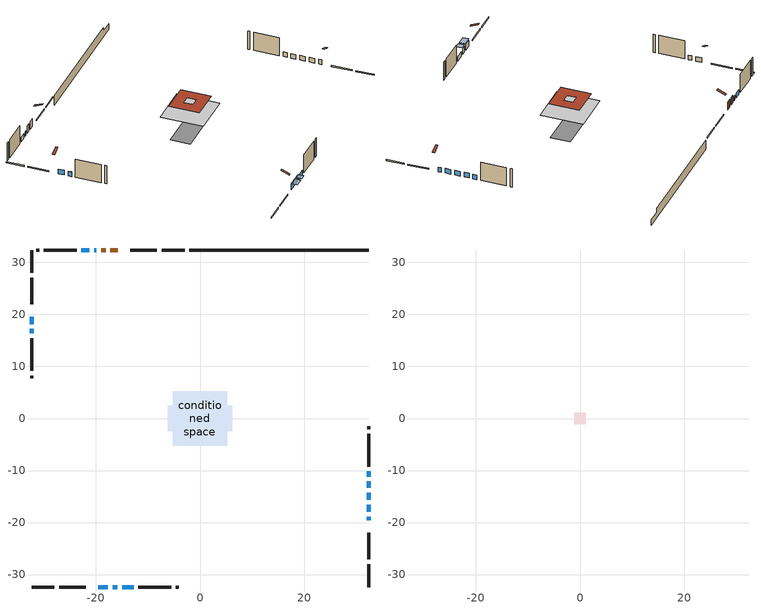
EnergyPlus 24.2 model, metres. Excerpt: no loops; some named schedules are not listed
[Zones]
conditioned space
 floor adiabatic (AdiabaticFloorConstruction): -5.28,-5.28 -5.28,5.28 5.28,5.28 5.28,-5.28 z3.43
 floor foundation (Slab1 construction): -6.17,-2.44 -6.17,2.44 6.17,2.44 6.17,-2.44 z-1.52
 wall outside (RimJoist1 construction): -2.97,32.4 -7.38,32.4 / -32.4,-32.4 -27.99,-32.4 / -32.4,32.4 -32.4,27.99 / 32.4,-32.4 32.4,-27.99 z0.99:1.29
 wall outside (RimJoist2 construction): -8.31,32.4 -13.39,32.4 / -27.06,-32.4 -21.98,-32.4 / -32.4,27.06 -32.4,21.98 / 32.4,-27.06 32.4,-21.98 z0.99:1.29
 wall outside (AdiabaticWallConstruction 1): -15.8,32.4 -17.22,32.4 / -18.15,32.4 -19.01,32.4 z0.99:3.02
 wall outside (AdiabaticWallConstruction): 32.4,-19.57 32.4,-18.89 / -19.93,32.4 -20.36,32.4 / -21.29,32.4 -22.81,32.4 / -32.4,19.57 -32.4,18.14 / 32.4,-17.96 32.4,-16.54 / 32.4,-15.61 32.4,-14.26 / -32.4,17.22 -32.4,16.37 / 32.4,-13.33 32.4,-12.11 / 32.4,-11.18 32.4,-10.16 / -14.97,-32.4 -12.77,-32.4 z0.99:2.21; -19.57,-32.4 -17.74,-32.4 / -16.81,-32.4 -15.9,-32.4 z0.99:2.62
 wall outside (Wall1 construction): -23.74,32.4 -30.01,32.4 / -11.84,-32.4 -5.57,-32.4 / -32.4,15.44 -32.4,9.17 / 32.4,-9.23 32.4,-2.96 z0.99:5.87
 wall outside (Wall2 construction): -30.94,32.4 -31.47,32.4 / -4.64,-32.4 -4.11,-32.4 / -32.4,8.24 -32.4,7.71 / 32.4,-2.03 32.4,-1.5 z0.99:5.87
 wall foundation (FoundationWall1 construction): -2.05,32.4,-1.52 -2.05,32.4,0.99 28.95,32.4,0.99 28.95,32.4,-0.02 32.4,32.4,-0.02 32.4,32.4,-1.52
 window (WindowConstruction 8): 32.4,-19.57 32.4,-18.89 z0.99:2.21
 window (WindowConstruction 6): -19.94,32.4 -20.36,32.4 z0.99:2.21
 window (WindowConstruction 7): -21.29,32.4 -22.81,32.4 z0.99:2.21
 window (WindowConstruction 10): -32.4,19.57 -32.4,18.15 z0.99:2.21
 window (WindowConstruction 11): 32.4,-17.96 32.4,-16.54 z0.99:2.21
 window (WindowConstruction 9): 32.4,-15.61 32.4,-14.26 z0.99:2.21
 window (WindowConstruction): -19.57,-32.4 -17.74,-32.4 z0.99:2.61
 window (WindowConstruction 1): -16.81,-32.4 -15.9,-32.4 z0.99:2.61
 window (WindowConstruction 2): -32.4,17.22 -32.4,16.37 z0.99:2.21
 window (WindowConstruction 3): 32.4,-13.33 32.4,-12.11 z0.99:2.21
 window (WindowConstruction 4): 32.4,-11.18 32.4,-10.16 z0.99:2.21
 window (WindowConstruction 5): -14.97,-32.4 -12.77,-32.4 z0.99:2.21
 door (Door): -15.8,32.4 -17.22,32.4 z0.99:3.02
 door (Door 1): -18.15,32.4 -19.01,32.4 z0.99:3.02
 ceiling adiabatic (AdiabaticFloorConstruction): 5.28,-5.28 5.28,5.28 -5.28,5.28 -5.28,-5.28 z3.43
 roof outside (Roof1 construction): -3.73,3.73 -3.73,-3.73 3.73,-3.73 3.73,3.73 z5.87
attic - vented
 floor to conditioned space (Floor1 construction Reversed): -1.07,-1.07 -1.07,1.07 1.07,1.07 1.07,-1.07 z5.87
 roof outside (Roof2 construction): -14.87,32.4,5.87 -14.87,30.35,6.72 -14.32,30.35,6.72 -14.32,32.4,5.87; -20.5,-32.4,5.87 -20.5,-30.35,6.72 -21.05,-30.35,6.72 -21.05,-32.4,5.87; -32.4,20.5,5.87 -30.35,20.5,6.72 -30.35,21.05,6.72 -32.4,21.05,5.87; 32.4,-20.5,5.87 30.35,-20.5,6.72 30.35,-21.05,6.72 32.4,-21.05,5.87
shading: -17.54,-32.4 -19.77,-32.4 -19.77,-33.92 -17.54,-33.92 z2.82; -15.7,-32.4 -17.01,-32.4 -17.01,-33.92 -15.7,-33.92 z2.82
[Building]
Building 1: Terrain=Suburbs
[Site:Location]
Quebec Intl AP_QC: Latitude {deg}=46.8; Longitude {deg}=-71.38; Time Zone {hr}=-5; Elevation {m}=74; Keep Site Location Information=Yes
[Site:GroundTemperature:Shallow]
0.0108218, -2.24938, -2.43038, -1.3578, 2.94801, 7.23376, 10.9493, 13.303, 13.5029, 11.5886, 7.96783, 3.81355
[Site:WaterMainsTemperature]
Calculation Method=Schedule; Temperature Schedule=mains temperature schedule
[Material] Roughness=Rough; Thermal Absorptance=0.9
Name | Thickness {m} | Conductivity {W/m-K} | Density {kg/m3} | Specific Heat {J/kg-K} | Solar Absorptance | Visible Absorptance
asphalt or fiberglass shingles | 0.00635 | 0.162714 | 1121.4 | 1465.45 | 0.4 | 0.4
ceiling loosefill ins | 0.0846667 | 0.0480833 | 16.02 | 1046.75 | 0.7 | 0.7
ceiling stud and cavity | 0.1397 | 0.094449 | 65.682 | 1177.47 | 0.7 | 0.7
concrete 4.0 in. | 0.1016 | 1.803125 | 2242.8 | 837.4 | 0.7 | 0.7
concrete 8.0 in. | 0.2032 | 1.803125 | 2242.8 | 837.4 | 0.7 | 0.7
door material | 0.04445 | 0.327969 | 512.64 | 1214.23 | 0.7 | 0.7
door material 1 | 0.04445 | 0.0451087 | 512.64 | 1214.23 | 0.7 | 0.7
exterior vertical ins | 0.0536725 | 0.029427 | 32.04 | 1214.23 | 0.7 | 0.7
floor covering | 0.0127 | 0.0433444 | 54.468 | 1339.84 | 0.6 | 0.6
floor rigid ins; wall rigid ins | 0.512978 | 0.029427 | 32.04 | 1214.23 | 0.7 | 0.7
floor stud and cavity | 0.1397 | 1.75129 | 37.0049 | 1207.88 | 0.7 | 0.7
furniture material conditioned space 1 | 0.1524 | 0.115458 | 640.8 | 1214.23 | 0.6 | 0.6
gypsum board | 0.0127 | 0.160291 | 801 | 837.4 | 0.6 | 0.6
gypsum board 1 | 0.0127 | 0.160291 | 801 | 837.4 | 0.7 | 0.7
osb sheathing 0.5 in. | 0.0127 | 0.115458 | 512.64 | 1214.23 | 0.7 | 0.7
osb sheathing 0.75 in. | 0.01905 | 0.115458 | 512.64 | 1214.23 | 0.7 | 0.7
osb sheathing 2.0 in. | 0.0508 | 0.115458 | 512.64 | 1214.23 | 0.7 | 0.7
rim joist stud and cavity | 0.0508 | 0.137084 | 50.32683 | 1063.81 | 0.6 | 0.6
rim joist stud and cavity 1 | 0.0508 | 0.0278857 | 125.044 | 1163.47 | 0.6 | 0.6
roof stud and cavity | 0.2032 | 0.145352 | 78.34581 | 1123.46 | 0.7 | 0.7
wall stud and cavity | 0.1397 | 0.143991 | 139.0536 | 1170.24 | 0.7 | 0.7
wall stud and cavity 1 | 0.1397 | 1.01728 | 139.0536 | 1170.24 | 0.7 | 0.7
wall stud and cavity 2 | 0.0889 | 0.380278 | 52.3479 | 1209.89 | 0.7 | 0.7
wall stud and cavity 3 | 0.0889 | 0.391764 | 83.0341 | 1211.67 | 0.7 | 0.7
wood siding | 0.0254 | 0.102417 | 544.68 | 1172.36 | 0.4 | 0.4
wood siding 1; wood siding 2; wood siding 3 | 0.0254 | 0.102417 | 544.68 | 1172.36 | 0.7 | 0.7
[WindowMaterial:SimpleGlazingSystem]
Name | U-Factor {W/m2-K} | Solar Heat Gain Coefficient
WindowMaterial | 2.90373 | 0.65
WindowMaterial 1 | 2.941204 | 0.59
WindowMaterial 10 | 3.00991 | 0.51
WindowMaterial 2 | 2.95483 | 0.57
WindowMaterial 3 | 3.01729 | 0.49
WindowMaterial 4 | 3.01672 | 0.47
WindowMaterial 5 | 2.94177 | 0.59
WindowMaterial 6 | 3.01104 | 0.49
WindowMaterial 7 | 2.961077 | 0.56
WindowMaterial 8 | 4.15402 | 0.66
WindowMaterial 9 | 3.64982 | 0.7
[Construction]
AdiabaticFloorConstruction: floor stud and cavity, floor rigid ins, osb sheathing 0.75 in., floor covering
AdiabaticWallConstruction: wood siding 2, wall rigid ins, wall stud and cavity 2, gypsum board
AdiabaticWallConstruction 1: wood siding 3, wall rigid ins, wall stud and cavity 2, gypsum board
Door: door material
Door 1: door material 1
Floor1 construction Reversed: gypsum board, ceiling stud and cavity, ceiling loosefill ins
FoundationWall1 construction: concrete 8.0 in., gypsum board 1
furniture construction conditioned space 1: furniture material conditioned space 1
PartitionWallConstruction: gypsum board, wall stud and cavity 3, gypsum board
RimJoist1 construction: wood siding 1, rim joist stud and cavity
RimJoist2 construction: wood siding 1, osb sheathing 2.0 in., rim joist stud and cavity 1
Roof1 construction: asphalt or fiberglass shingles, osb sheathing 0.75 in., roof stud and cavity, gypsum board
Roof2 construction: asphalt or fiberglass shingles
Slab1 construction: concrete 4.0 in.
Wall1 construction: wood siding, osb sheathing 0.5 in., wall stud and cavity, gypsum board
Wall2 construction: wood siding, osb sheathing 0.5 in., wall stud and cavity 1, gypsum board
WindowConstruction: WindowMaterial
WindowConstruction 1: WindowMaterial 1
WindowConstruction 10; WindowConstruction 11: WindowMaterial 10
WindowConstruction 2: WindowMaterial 2
WindowConstruction 3: WindowMaterial 3
WindowConstruction 4: WindowMaterial 4
WindowConstruction 5: WindowMaterial 5
WindowConstruction 6: WindowMaterial 6
WindowConstruction 7: WindowMaterial 7
WindowConstruction 8: WindowMaterial 8
WindowConstruction 9: WindowMaterial 9
[Zone] Multiplier=1; Part of Total Floor Area=Yes
Name | Volume {m3}
attic - vented | 0.622146
conditioned space | 451.5
[Space]
Name | Zone | Volume {m3}
attic - vented 1 | attic - vented | 0.622146
conditioned space 1 | conditioned space | 451.5
[ZoneInfiltration:EffectiveLeakageArea]
infil attic - vented 1: Zone or Space=attic - vented 1; Schedule=Always On Discrete; Effective Air Leakage Area {cm2}=168; Stack Coefficient=5.93795e-05; Wind Coefficient=5.20641e-06
[ZoneMixing]
whole house fan mix: Zone or Space=attic - vented; Schedule=Always On Continuous; Design Flow Rate Calculation Method=Flow/Zone; Design Flow Rate {m3/s}=0; Source Zone or Space=conditioned space
[SurfaceProperty:ExposedFoundationPerimeter]
Slab1: Exposed Perimeter Calculation Method=TotalExposedPerimeter; Total Exposed Perimeter {m}=34.442
[InternalMass] Zone or ZoneList=conditioned space; Space or SpaceList=conditioned space 1
Name | Construction | Surface Area {m2}
furniture mass conditioned space 1 | furniture construction conditioned space 1 | 68.72
partition wall mass | PartitionWallConstruction | 171.8
[Lights]
interior lighting: Zone or ZoneList or Space or SpaceList=conditioned space 1; Schedule=interior lighting schedule; Design Level Calculation Method=LightingLevel; Lighting Level {W}=343.2; Return Air Fraction=0; Fraction Radiant=0.6; Fraction Visible=0.2; Fraction Replaceable=1
[People]
occupants: Zone or ZoneList or Space or SpaceList=conditioned space 1; Number of People Schedule=occupants schedule; Number of People Calculation Method=People; Number of People=3; Fraction Radiant=0.314171; Sensible Heat Fraction=0.56303; Activity Level Schedule=occupants activity schedule; Carbon Dioxide Generation Rate {m3/s-W}=0; Enable ASHRAE 55 Comfort Warnings=No; Mean Radiant Temperature Calculation Type=EnclosureAveraged
[ElectricEquipment] Zone or ZoneList or Space or SpaceList=conditioned space 1; Design Level Calculation Method=EquipmentLevel
Name | Schedule | Design Level {W} | Fraction Latent | Fraction Radiant | Fraction Lost
clothes dryer | clothes dryer schedule | 140.772 | 0.015 | 0.081 | 0.85
clothes washer | clothes washer schedule | 32.1985 | 0.03 | 0.162 | 0.7
cooking range | cooking range schedule | 215.147 | 0.08 | 0.432 | 0.2
dishwasher | dishwasher schedule | 66.8632 | 0.3 | 0.18 | 0.4
fridge | fridge schedule | 72.9452 | 0 | 0.6 | 0
mech vent bath fan 0 | mech vent bath fan 0 schedule | 50.2 | 0 | 0 | 1
mech vent house fan | mech vent house fan schedule | 0 | 0 | 0 | 1
mech vent house fan cfis | mech vent house fan cfis schedule | 0 | 0 | 0 | 0
mech vent range fan 0 | mech vent range fan 0 schedule | 57 | 0 | 0 | 1
misc plug loads | misc plug loads schedule | 494.7 | 0.045 | 0.513 | 0.1
whole house fan | Always On Discrete | 0 | 0 | 0 | 1
[OtherEquipment] Zone or ZoneList or Space or SpaceList=conditioned space 1; Design Level Calculation Method=EquipmentLevel
Name | Fuel Type | Schedule | Design Level {W} | Fraction Latent | Fraction Radiant | Fraction Lost
clothes dryer 1 | Electricity | clothes dryer schedule | 0 | 0.015 | 0.081 | 0.85
cooking range 1 | Electricity | cooking range schedule | 0 | 0.08 | 0.432 | 0.2
general water use latent | None | general water use schedule | 62.594 | 1 | 0 | 0
general water use sensible | None | general water use schedule | -61.6891 | 0 | 0.6 | 0
mech vent house fan latent load | None | Always On Discrete | 0 | 1 | 0 | 0
mech vent house fan sensible load | None | Always On Discrete | 0 | 0 | 0 | 0
water heater energy adjustment1 | Electricity | Always On Discrete | 0.01 | 0 | 0 | 1
[ZoneInfiltration:DesignFlowRate] Zone or ZoneList or Space or SpaceList=conditioned space 1; Schedule=Always On Discrete; Design Flow Rate Calculation Method=Flow/Zone; Design Flow Rate {m3/s}=0
infil flow; natural vent flow; whole house fan flow
[ZoneControl:Thermostat]
conditioned space Thermostat: Zone or ZoneList=conditioned space; Control Type Schedule=conditioned space Thermostat Schedule; Control 1=conditioned space temperature setpoint; Temperature Difference Between Cutout And Setpoint {deltaC}=0
[ZoneHVAC:Baseboard:Convective:Electric]
electric baseboard: Availability Schedule=Always On Discrete; Heating Design Capacity {W}=16112.5; Efficiency=1
[Zone equipment]
conditioned space: electric baseboard
[Foundation:Kiva]
Foundation Kiva 1: Initial Indoor Air Temperature {C}=18; Wall Height Above Grade {m}=0.98999; Wall Depth Below Slab {m}=0.2032; Custom Block Material Name 1=exterior vertical ins; Custom Block Depth 1 {m}=2.51; Custom Block X Position 1 {m}=0.2159; Custom Block Z Position 1 {m}=0
[Foundation:Kiva:Settings]
Soil Conductivity {W/m-K}=0.849921; Soil Density {kg/m3}=1842.3; Soil Specific Heat {J/kg-K}=418.7; Ground Solar Absorptivity=0.9; Ground Thermal Absorptivity=0.9; Ground Surface Roughness {m}=0.03; Far-Field Width {m}=40; Deep-Ground Boundary Condition=ZeroFlux; Deep-Ground Depth {m}=40; Minimum Cell Dimension {m}=0.2; Maximum Cell Growth Coefficient=3; Simulation Timestep=Timestep
[Exterior:Lights]
exterior lighting: Schedule=exterior lighting schedule; Design Level {W}=75.6
[EnergyManagementSystem:GlobalVariable]
infil_program_Qfan
infil_program_Qinf
natural_vent_program_Qnv
natural_vent_program_Qwhf
[EnergyManagementSystem:Sensor]
Name | Output:Variable or Output:Meter Index Key | Output:Variable or Output:Meter
airflow_gain | infil flow | Infiltration Sensible Heat Gain Energy
airflow_gain_1 | natural vent flow | Infiltration Sensible Heat Gain Energy
airflow_gain_2 | whole house fan flow | Infiltration Sensible Heat Gain Energy
airflow_loss | infil flow | Infiltration Sensible Heat Loss Energy
airflow_loss_1 | natural vent flow | Infiltration Sensible Heat Loss Energy
airflow_loss_2 | whole house fan flow | Infiltration Sensible Heat Loss Energy
clg_load_cond |  | Cooling:EnergyTransfer:Zone:CONDITIONED SPACE
clg_sp_s; clg_sp_s_1 | cooling setpoint | Schedule Value
clothes_dryer_exhaust_0_sch_s | clothes dryer exhaust 0 schedule | Schedule Value
conditioned_space_clg_unmet_s | conditioned space | Zone Cooling Setpoint Not Met Time
conditioned_space_htg_unmet_s | conditioned space | Zone Heating Setpoint Not Met Time
cool_season | cooling season schedule | Schedule Value
fridge_tin_s | conditioned space | Zone Mean Air Temperature
htg_load_cond |  | Heating:EnergyTransfer:Zone:CONDITIONED SPACE
htg_sp_s; htg_sp_s_1 | heating setpoint | Schedule Value
ig_ee_conv | clothes dryer | Electric Equipment Convective Heating Energy
ig_ee_conv_2 | cooking range | Electric Equipment Convective Heating Energy
ig_ee_conv_4 | fridge | Electric Equipment Convective Heating Energy
ig_ee_conv_5 | misc plug loads | Electric Equipment Convective Heating Energy
ig_ee_conv_6 | whole house fan | Electric Equipment Convective Heating Energy
ig_ee_rad | clothes dryer | Electric Equipment Radiant Heating Energy
ig_ee_rad_2 | cooking range | Electric Equipment Radiant Heating Energy
ig_ee_rad_4 | fridge | Electric Equipment Radiant Heating Energy
ig_ee_rad_5 | misc plug loads | Electric Equipment Radiant Heating Energy
ig_ee_rad_6 | whole house fan | Electric Equipment Radiant Heating Energy
ig_lgt_conv | interior lighting | Lights Convective Heating Energy
ig_lgt_rad | interior lighting | Lights Radiant Heating Energy
ig_lgt_vis | interior lighting | Lights Visible Radiation Heating Energy
ig_oe_conv | clothes dryer 1 | Other Equipment Convective Heating Energy
ig_oe_conv_1 | cooking range 1 | Other Equipment Convective Heating Energy
ig_oe_conv_2 | general water use latent | Other Equipment Convective Heating Energy
ig_oe_conv_3 | general water use sensible | Other Equipment Convective Heating Energy
ig_oe_conv_4 | water heater energy adjustment1 | Other Equipment Convective Heating Energy
ig_oe_rad | clothes dryer 1 | Other Equipment Radiant Heating Energy
ig_oe_rad_1 | cooking range 1 | Other Equipment Radiant Heating Energy
ig_oe_rad_2 | general water use latent | Other Equipment Radiant Heating Energy
ig_oe_rad_3 | general water use sensible | Other Equipment Radiant Heating Energy
ig_oe_rad_4 | water heater energy adjustment1 | Other Equipment Radiant Heating Energy
ig_ppl_conv | occupants | People Convective Heating Energy
ig_ppl_rad | occupants | People Radiant Heating Energy
im_conv | furniture mass conditioned space 1 | Surface Inside Face Convection Heat Gain Energy
im_conv_1 | partition wall mass | Surface Inside Face Convection Heat Gain Energy
im_ig | furniture mass conditioned space 1 | Surface Inside Face Internal Gains Radiation Heat Gain Energy
im_ig_1 | partition wall mass | Surface Inside Face Internal Gains Radiation Heat Gain Energy
im_lgt | furniture mass conditioned space 1 | Surface Inside Face Lights Radiation Heat Gain Energy
im_lgt_1 | partition wall mass | Surface Inside Face Lights Radiation Heat Gain Energy
im_sol | furniture mass conditioned space 1 | Surface Inside Face Solar Radiation Heat Gain Energy
im_sol_1 | partition wall mass | Surface Inside Face Solar Radiation Heat Gain Energy
im_surf | furniture mass conditioned space 1 | Surface Inside Face Net Surface Thermal Radiation Heat Gain Energy
im_surf_1 | partition wall mass | Surface Inside Face Net Surface Thermal Radiation Heat Gain Energy
mech_vent_bath_fan_0_sch_s | mech vent bath fan 0 schedule | Schedule Value
mech_vent_range_fan_0_sch_s | mech vent range fan 0 schedule | Schedule Value
mv_conv | mech vent bath fan 0 | Electric Equipment Convective Heating Energy
mv_conv_1 | mech vent house fan | Electric Equipment Convective Heating Energy
mv_conv_2 | mech vent house fan cfis | Electric Equipment Convective Heating Energy
mv_conv_3 | mech vent range fan 0 | Electric Equipment Convective Heating Energy
mv_conv_4 | mech vent house fan latent load | Other Equipment Convective Heating Energy
mv_conv_5 | mech vent house fan sensible load | Other Equipment Convective Heating Energy
mv_rad | mech vent bath fan 0 | Electric Equipment Radiant Heating Energy
mv_rad_1 | mech vent house fan | Electric Equipment Radiant Heating Energy
mv_rad_2 | mech vent house fan cfis | Electric Equipment Radiant Heating Energy
mv_rad_3 | mech vent range fan 0 | Electric Equipment Radiant Heating Energy
mv_rad_4 | mech vent house fan latent load | Other Equipment Radiant Heating Energy
mv_rad_5 | mech vent house fan sensible load | Other Equipment Radiant Heating Energy
natural_vent_s | natural vent schedule | Schedule Value
out_pb_s |  | Site Outdoor Air Barometric Pressure
out_wt_s |  | Site Outdoor Air Humidity Ratio
site_vw_s |  | Site Wind Speed
ss_back_out | Window1 | Surface Window Shortwave from Zone Back Out Window Heat Transfer Rate
ss_back_out_1 | Window11 | Surface Window Shortwave from Zone Back Out Window Heat Transfer Rate
ss_back_out_10 | Window8 | Surface Window Shortwave from Zone Back Out Window Heat Transfer Rate
ss_back_out_11 | Window9 | Surface Window Shortwave from Zone Back Out Window Heat Transfer Rate
ss_back_out_2 | Window12 | Surface Window Shortwave from Zone Back Out Window Heat Transfer Rate
ss_back_out_3 | Window16 | Surface Window Shortwave from Zone Back Out Window Heat Transfer Rate
ss_back_out_4 | Window18 | Surface Window Shortwave from Zone Back Out Window Heat Transfer Rate
ss_back_out_5 | Window2 | Surface Window Shortwave from Zone Back Out Window Heat Transfer Rate
ss_back_out_6 | Window3 | Surface Window Shortwave from Zone Back Out Window Heat Transfer Rate
ss_back_out_7 | Window4 | Surface Window Shortwave from Zone Back Out Window Heat Transfer Rate
ss_back_out_8 | Window5 | Surface Window Shortwave from Zone Back Out Window Heat Transfer Rate
ss_back_out_9 | Window6 | Surface Window Shortwave from Zone Back Out Window Heat Transfer Rate
ss_conv | Door1 | Surface Inside Face Convection Heat Gain Energy
ss_conv_1 | Door3 | Surface Inside Face Convection Heat Gain Energy
ss_conv_10 | Window5 | Surface Inside Face Convection Heat Gain Energy
ss_conv_11 | Window6 | Surface Inside Face Convection Heat Gain Energy
ss_conv_12 | Window8 | Surface Inside Face Convection Heat Gain Energy
ss_conv_13 | Window9 | Surface Inside Face Convection Heat Gain Energy
ss_conv_2 | Window1 | Surface Inside Face Convection Heat Gain Energy
ss_conv_3 | Window11 | Surface Inside Face Convection Heat Gain Energy
ss_conv_4 | Window12 | Surface Inside Face Convection Heat Gain Energy
ss_conv_5 | Window16 | Surface Inside Face Convection Heat Gain Energy
ss_conv_6 | Window18 | Surface Inside Face Convection Heat Gain Energy
ss_conv_7 | Window2 | Surface Inside Face Convection Heat Gain Energy
ss_conv_8 | Window3 | Surface Inside Face Convection Heat Gain Energy
ss_conv_9 | Window4 | Surface Inside Face Convection Heat Gain Energy
ss_ig | Door1 | Surface Inside Face Internal Gains Radiation Heat Gain Energy
ss_ig_1 | Door3 | Surface Inside Face Internal Gains Radiation Heat Gain Energy
ss_ig_10 | Window5 | Surface Inside Face Internal Gains Radiation Heat Gain Energy
ss_ig_11 | Window6 | Surface Inside Face Internal Gains Radiation Heat Gain Energy
ss_ig_12 | Window8 | Surface Inside Face Internal Gains Radiation Heat Gain Energy
ss_ig_13 | Window9 | Surface Inside Face Internal Gains Radiation Heat Gain Energy
ss_ig_2 | Window1 | Surface Inside Face Internal Gains Radiation Heat Gain Energy
ss_ig_3 | Window11 | Surface Inside Face Internal Gains Radiation Heat Gain Energy
ss_ig_4 | Window12 | Surface Inside Face Internal Gains Radiation Heat Gain Energy
ss_ig_5 | Window16 | Surface Inside Face Internal Gains Radiation Heat Gain Energy
ss_ig_6 | Window18 | Surface Inside Face Internal Gains Radiation Heat Gain Energy
ss_ig_7 | Window2 | Surface Inside Face Internal Gains Radiation Heat Gain Energy
ss_ig_8 | Window3 | Surface Inside Face Internal Gains Radiation Heat Gain Energy
ss_ig_9 | Window4 | Surface Inside Face Internal Gains Radiation Heat Gain Energy
ss_lgt | Door1 | Surface Inside Face Lights Radiation Heat Gain Energy
ss_lgt_1 | Door3 | Surface Inside Face Lights Radiation Heat Gain Energy
ss_sol | Door1 | Surface Inside Face Solar Radiation Heat Gain Energy
ss_sol_1 | Door3 | Surface Inside Face Solar Radiation Heat Gain Energy
ss_surf | Door1 | Surface Inside Face Net Surface Thermal Radiation Heat Gain Energy
ss_surf_1 | Door3 | Surface Inside Face Net Surface Thermal Radiation Heat Gain Energy
ss_surf_10 | Window5 | Surface Inside Face Net Surface Thermal Radiation Heat Gain Energy
ss_surf_11 | Window6 | Surface Inside Face Net Surface Thermal Radiation Heat Gain Energy
ss_surf_12 | Window8 | Surface Inside Face Net Surface Thermal Radiation Heat Gain Energy
ss_surf_13 | Window9 | Surface Inside Face Net Surface Thermal Radiation Heat Gain Energy
ss_surf_2 | Window1 | Surface Inside Face Net Surface Thermal Radiation Heat Gain Energy
ss_surf_3 | Window11 | Surface Inside Face Net Surface Thermal Radiation Heat Gain Energy
ss_surf_4 | Window12 | Surface Inside Face Net Surface Thermal Radiation Heat Gain Energy
ss_surf_5 | Window16 | Surface Inside Face Net Surface Thermal Radiation Heat Gain Energy
ss_surf_6 | Window18 | Surface Inside Face Net Surface Thermal Radiation Heat Gain Energy
ss_surf_7 | Window2 | Surface Inside Face Net Surface Thermal Radiation Heat Gain Energy
ss_surf_8 | Window3 | Surface Inside Face Net Surface Thermal Radiation Heat Gain Energy
ss_surf_9 | Window4 | Surface Inside Face Net Surface Thermal Radiation Heat Gain Energy
ss_trans_in | Window1 | Surface Window Transmitted Solar Radiation Rate
ss_trans_in_1 | Window11 | Surface Window Transmitted Solar Radiation Rate
ss_trans_in_10 | Window8 | Surface Window Transmitted Solar Radiation Rate
ss_trans_in_11 | Window9 | Surface Window Transmitted Solar Radiation Rate
ss_trans_in_2 | Window12 | Surface Window Transmitted Solar Radiation Rate
ss_trans_in_3 | Window16 | Surface Window Transmitted Solar Radiation Rate
ss_trans_in_4 | Window18 | Surface Window Transmitted Solar Radiation Rate
ss_trans_in_5 | Window2 | Surface Window Transmitted Solar Radiation Rate
ss_trans_in_6 | Window3 | Surface Window Transmitted Solar Radiation Rate
ss_trans_in_7 | Window4 | Surface Window Transmitted Solar Radiation Rate
ss_trans_in_8 | Window5 | Surface Window Transmitted Solar Radiation Rate
ss_trans_in_9 | Window6 | Surface Window Transmitted Solar Radiation Rate
ss_trans_out | Window1 | Surface Inside Face Initial Transmitted Diffuse Transmitted Out Window Solar Radiation Rate
ss_trans_out_1 | Window11 | Surface Inside Face Initial Transmitted Diffuse Transmitted Out Window Solar Radiation Rate
ss_trans_out_10 | Window8 | Surface Inside Face Initial Transmitted Diffuse Transmitted Out Window Solar Radiation Rate
ss_trans_out_11 | Window9 | Surface Inside Face Initial Transmitted Diffuse Transmitted Out Window Solar Radiation Rate
ss_trans_out_2 | Window12 | Surface Inside Face Initial Transmitted Diffuse Transmitted Out Window Solar Radiation Rate
ss_trans_out_3 | Window16 | Surface Inside Face Initial Transmitted Diffuse Transmitted Out Window Solar Radiation Rate
ss_trans_out_4 | Window18 | Surface Inside Face Initial Transmitted Diffuse Transmitted Out Window Solar Radiation Rate
ss_trans_out_5 | Window2 | Surface Inside Face Initial Transmitted Diffuse Transmitted Out Window Solar Radiation Rate
ss_trans_out_6 | Window3 | Surface Inside Face Initial Transmitted Diffuse Transmitted Out Window Solar Radiation Rate
ss_trans_out_7 | Window4 | Surface Inside Face Initial Transmitted Diffuse Transmitted Out Window Solar Radiation Rate
ss_trans_out_8 | Window5 | Surface Inside Face Initial Transmitted Diffuse Transmitted Out Window Solar Radiation Rate
ss_trans_out_9 | Window6 | Surface Inside Face Initial Transmitted Diffuse Transmitted Out Window Solar Radiation Rate
s_conv | Floor1 | Surface Inside Face Convection Heat Gain Energy
s_conv_1 | FoundationWall1 | Surface Inside Face Convection Heat Gain Energy
s_conv_10 | RimJoist2:270 | Surface Inside Face Convection Heat Gain Energy
